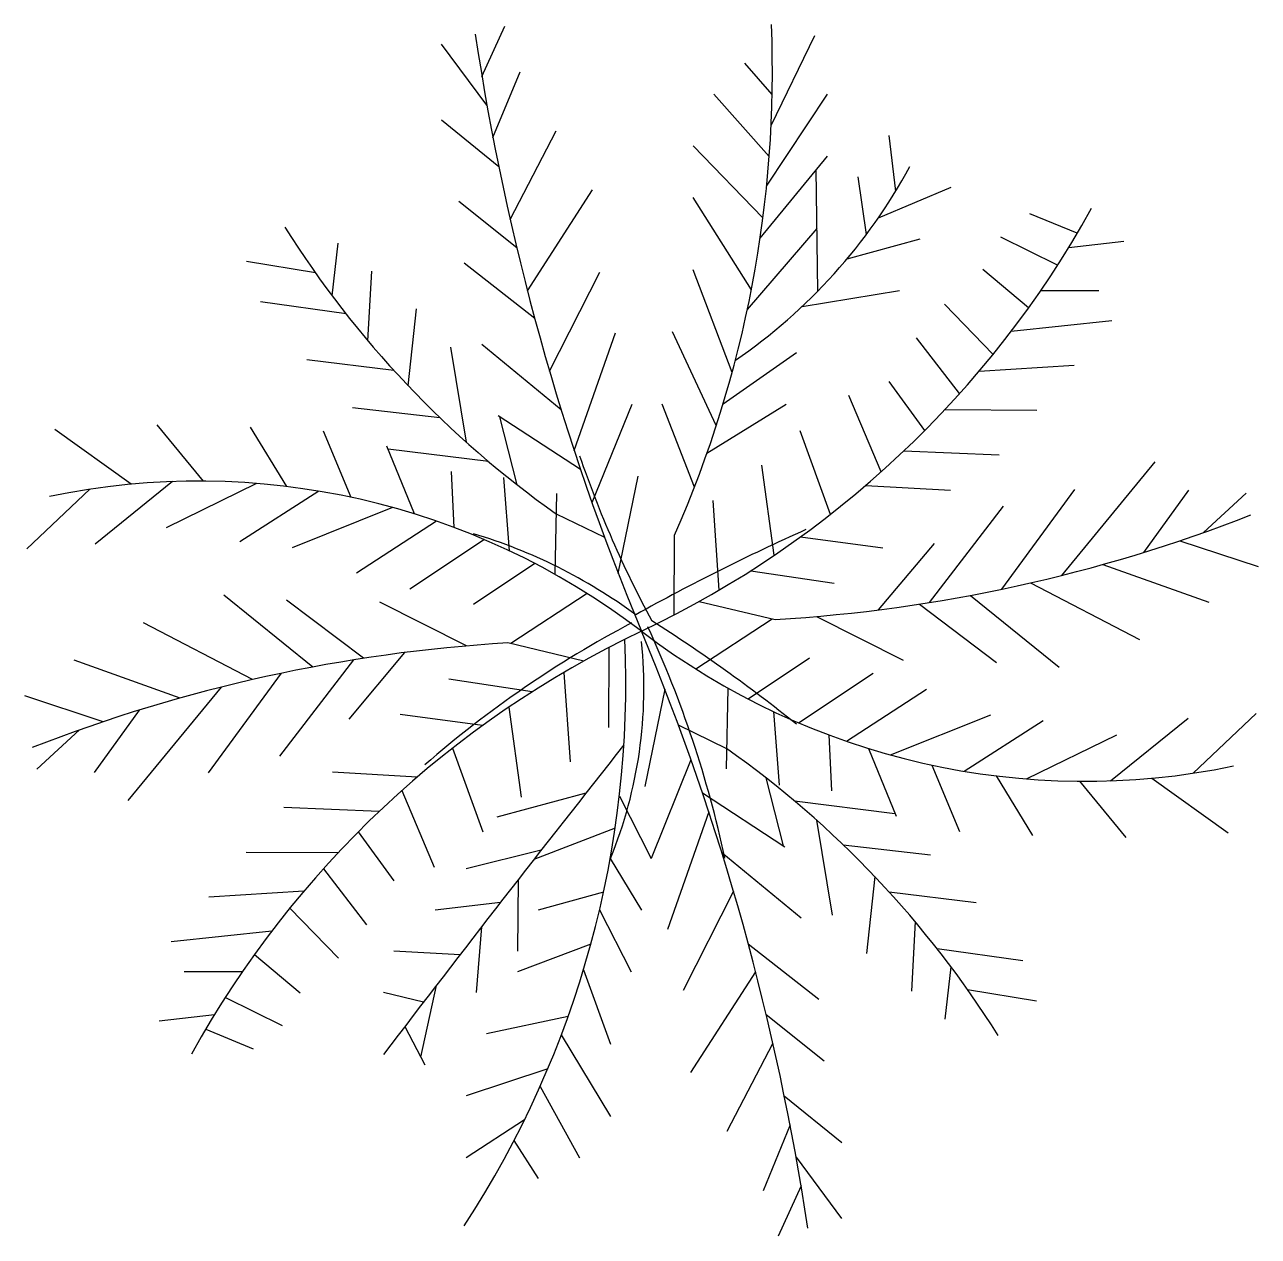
# Model space of a CAD drawing. Header units: millimetres. Extents: x 294.87 to 298.11, y 163.15 to 166.34.
import ezdxf

# ---------------------------------------------------------------- set-up
doc = ezdxf.new("R2010")
doc.units = ezdxf.units.MM

# ---------------------------------------------------------------- blocks, each defined once
blk = doc.blocks.new('A$C795530CC')
for p, q in [((-0.4191, 1.4585), (-0.3587, 1.5909)), ((0.3413, 1.3295), (0.4561, 1.566)), ((-0.406, 1.3828), (-0.5252, 1.5439)), ((0.344, 1.4114), (0.272, 1.4932)), ((-0.3902, 1.2979), (-0.319, 1.4709)), ((0.3363, 1.2481), (0.1905, 1.4117)), ((0.3294, 1.1698), (0.4892, 1.4117)), ((-0.375, 1.2212), (-0.5259, 1.3438)), ((-0.3451, 1.0826), (-0.2237, 1.3157)), ((0.6691, 1.157), (0.6521, 1.3031)), ((0.3199, 1.0867), (0.1362, 1.276)), ((0.3125, 1.0336), (0.4892, 1.2488)), ((0.464, 0.8939), (0.4602, 1.2135)), ((0.5919, 1.0429), (0.5707, 1.1945)), ((-0.2996, 0.8951), (-0.1283, 1.1605)), ((0.2894, 0.8977), (0.1362, 1.1402)), ((0.6235, 1.0869), (0.815, 1.1673)), ((-0.3276, 1.0076), (-0.48, 1.1298)), ((1.1465, 1.0461), (1.0219, 1.0976)), ((0.2788, 0.8458), (0.4621, 1.0587)), ((-0.8134, 0.882), (-0.7974, 1.0202)), ((0.5413, 0.9791), (0.7336, 1.0316)), ((1.0949, 0.9626), (0.9455, 1.0364)), ((1.1239, 1.0086), (1.2689, 1.0254)), ((-0.8572, 0.9421), (-1.0385, 0.9719)), ((-0.7192, 0.7635), (-0.7092, 0.9462)), ((-0.2803, 0.8218), (-0.4658, 0.9675)), ((-0.2414, 0.6836), (-0.1094, 0.9442)), ((0.2388, 0.6803), (0.1362, 0.9501)), ((1.0185, 0.8502), (0.8985, 0.9506)), ((0.4232, 0.854), (0.6793, 0.8958)), ((1.0504, 0.8956), (1.2031, 0.8954)), ((-0.7767, 0.8342), (-1.002, 0.8661)), ((-0.6132, 0.6452), (-0.5915, 0.8475)), ((0.9252, 0.7279), (0.7974, 0.86)), ((0.9728, 0.7885), (1.2373, 0.8167)), ((-0.1765, 0.4752), (-0.0682, 0.7842)), ((0.1972, 0.5407), (0.0819, 0.7872)), ((-0.4602, 0.4968), (-0.5009, 0.7464)), ((-0.2106, 0.5817), (-0.4198, 0.7535)), ((0.8372, 0.6248), (0.7234, 0.7717)), ((0.2152, 0.5979), (0.4078, 0.7329)), ((-0.6506, 0.6853), (-0.8796, 0.7132)), ((0.8883, 0.6834), (1.1386, 0.699)), ((0.7454, 0.5275), (0.6517, 0.6564)), ((0.631, 0.419), (0.5458, 0.6199)), ((-0.5298, 0.5613), (-0.7596, 0.5875)), ((-0.1296, 0.3379), (-0.0245, 0.5973)), ((0.1396, 0.3786), (0.0548, 0.5972)), ((0.1726, 0.4677), (0.3806, 0.5972)), ((-0.1598, 0.4251), (-0.3762, 0.5665)), ((-0.3266, 0.385), (-0.3723, 0.564)), ((0.7987, 0.5828), (1.0398, 0.5813)), ((-1.3416, 0.3864), (-1.5422, 0.5299)), ((-1.1511, 0.3944), (-1.2735, 0.5425)), ((-0.9325, 0.3803), (-1.0277, 0.5367)), ((-0.7631, 0.3518), (-0.836, 0.5263)), ((0.4972, 0.307), (0.4177, 0.5269)), ((-0.5963, 0.3082), (-0.669, 0.4864)), ((-0.402, 0.4462), (-0.6659, 0.4789)), ((0.6908, 0.4742), (0.9411, 0.4637)), ((0.3494, 0.1994), (0.3166, 0.4363)), ((1.1058, 0.1467), (1.3516, 0.4451)), ((-1.2326, 0.3933), (-1.4368, 0.2284)), ((-0.4921, 0.2725), (-0.4996, 0.4194)), ((-0.3471, 0.2113), (-0.362, 0.4042)), ((-0.0607, 0.152), (-0.008, 0.4079)), ((-1.4501, 0.3733), (-1.6162, 0.2165)), ((-1.0124, 0.3884), (-1.2498, 0.272)), ((-0.8478, 0.368), (-1.0558, 0.2345)), ((-0.2267, 0.1493), (-0.222, 0.3619)), ((0.5903, 0.3834), (0.813, 0.3707)), ((0.948, 0.1103), (1.1399, 0.3721)), ((1.3216, 0.2072), (1.4398, 0.371)), ((1.4784, 0.2593), (1.5908, 0.3627)), ((-0.6545, 0.3252), (-0.9182, 0.2193)), ((0.2049, 0.1082), (0.1885, 0.3433)), ((0.7583, 0.0753), (0.9529, 0.3284)), ((-0.0963, 0.2459), (-0.2232, 0.308)), ((-0.5385, 0.2892), (-0.7488, 0.1523)), ((-0.4125, 0.2406), (-0.6088, 0.11)), ((0.0865, 0.0426), (0.0874, 0.2527)), ((0.4187, 0.248), (0.6354, 0.2189)), ((0.6235, 0.0559), (0.7707, 0.2307)), ((1.4164, 0.2378), (1.6227, 0.17)), ((-0.28, 0.1781), (-0.4418, 0.0701)), ((1.2139, 0.1754), (1.4929, 0.0759)), ((0.2876, 0.1588), (0.5073, 0.1259)), ((-0.1424, 0.0991), (-0.3428, -0.0329)), ((1.0236, 0.1269), (1.3106, -0.0218)), ((-0.8643, -0.0943), (-1.098, 0.0945)), ((-0.7305, -0.0714), (-0.9334, 0.0816)), ((-0.4595, -0.0389), (-0.6876, 0.0759)), ((0.1524, 0.0782), (0.3521, 0.0306)), ((0.7315, 0.071), (0.9343, -0.082)), ((0.8653, 0.0939), (1.099, -0.0949)), ((0.1433, -0.0995), (0.3437, 0.0326)), ((0.4604, 0.0385), (0.6885, -0.0763)), ((-1.0227, -0.1273), (-1.3097, 0.0215)), ((-0.1515, -0.0785), (-0.3512, -0.0309)), ((-0.6225, -0.0562), (-0.7697, -0.2311)), ((-0.0855, -0.043), (-0.0864, -0.2531)), ((-1.213, -0.1758), (-1.4919, -0.0762)), ((-0.7574, -0.0756), (-0.952, -0.3288)), ((0.281, -0.1784), (0.4427, -0.0705)), ((-0.947, -0.1107), (-1.139, -0.3724)), ((-0.2867, -0.1592), (-0.5064, -0.1263)), ((-0.2039, -0.1085), (-0.1875, -0.3437)), ((0.4135, -0.241), (0.6097, -0.1104)), ((-1.1049, -0.147), (-1.3506, -0.4455)), ((0.0617, -0.1524), (0.0089, -0.4083)), ((0.2276, -0.1496), (0.2229, -0.3623)), ((0.5394, -0.2896), (0.7497, -0.1527)), ((-1.4154, -0.2382), (-1.6218, -0.1703)), ((-1.3207, -0.2075), (-1.4389, -0.3714)), ((-0.4178, -0.2483), (-0.6345, -0.2193)), ((-0.3485, -0.1998), (-0.3157, -0.4367)), ((0.348, -0.2117), (0.3629, -0.4046)), ((0.6554, -0.3256), (0.9191, -0.2196)), ((1.451, -0.3736), (1.6172, -0.2169)), ((0.0972, -0.2463), (0.2241, -0.3083)), ((0.8487, -0.3684), (1.0567, -0.2348)), ((1.2336, -0.3937), (1.4378, -0.2288)), ((-1.4775, -0.2596), (-1.5898, -0.363)), ((0.4931, -0.2729), (0.5005, -0.4198)), ((1.0133, -0.3887), (1.2508, -0.2724)), ((-0.4962, -0.3074), (-0.4168, -0.5273)), ((0.5973, -0.3085), (0.6699, -0.4867)), ((0.1306, -0.3383), (0.0255, -0.5976)), ((0.7641, -0.3522), (0.8369, -0.5266)), ((-0.5894, -0.3837), (-0.812, -0.3711)), ((0.3276, -0.3853), (0.3733, -0.5644)), ((0.9335, -0.3807), (1.0287, -0.5371)), ((1.3425, -0.3868), (1.5431, -0.5302)), ((-0.6301, -0.4194), (-0.5449, -0.6203)), ((1.152, -0.3948), (1.2745, -0.5429)), ((-0.1459, -0.4263), (-0.3797, -0.4889)), ((-0.0578, -0.4342), (0.0255, -0.5976)), ((0.1607, -0.4255), (0.3771, -0.5669)), ((0.4029, -0.4466), (0.6669, -0.4793)), ((-0.6899, -0.4745), (-0.9401, -0.4641)), ((0.1774, -0.4755), (0.0691, -0.7846)), ((-0.0689, -0.5179), (-0.2824, -0.6006)), ((0.4611, -0.4972), (0.5019, -0.7467)), ((-0.7444, -0.5279), (-0.6507, -0.6568)), ((-0.7977, -0.5831), (-1.0389, -0.5817)), ((-0.2635, -0.5763), (-0.4611, -0.6247)), ((0.2115, -0.5821), (0.4207, -0.7538)), ((0.5307, -0.5617), (0.7605, -0.5878)), ((-0.0819, -0.5974), (0.0005, -0.7333)), ((-0.8363, -0.6252), (-0.7224, -0.7721)), ((0.6141, -0.6455), (0.5925, -0.8478)), ((-0.3235, -0.6533), (-0.3253, -0.8419)), ((-0.8874, -0.6838), (-1.1376, -0.6994)), ((-0.3703, -0.7134), (-0.5426, -0.7333)), ((-0.0996, -0.6867), (-0.271, -0.7333)), ((0.2423, -0.684), (0.1103, -0.9445)), ((0.6515, -0.6857), (0.8806, -0.7136)), ((-0.9242, -0.7283), (-0.7965, -0.8603)), ((-0.11, -0.7329), (-0.0267, -0.8962)), ((-0.42, -0.7774), (-0.434, -0.9505)), ((0.7201, -0.7639), (0.7102, -0.9466)), ((-0.9718, -0.7888), (-1.2363, -0.817)), ((-0.4767, -0.8508), (-0.6512, -0.8419)), ((-0.1328, -0.8228), (-0.3253, -0.8962)), ((0.2812, -0.8222), (0.4667, -0.9679)), ((0.7777, -0.8345), (1.003, -0.8664)), ((-1.0175, -0.8506), (-0.8975, -0.9509)), ((-1.0494, -0.896), (-1.2022, -0.8958)), ((-0.1524, -0.891), (-0.081, -1.0863)), ((0.3006, -0.8955), (0.1293, -1.1609)), ((0.8144, -0.8824), (0.7984, -1.0206)), ((-0.5394, -0.9321), (-0.5804, -1.12)), ((-1.094, -0.9629), (-0.9445, -1.0368)), ((-0.5727, -0.9754), (-0.6783, -0.9505)), ((0.8581, -0.9425), (1.0395, -0.9723)), ((-1.1229, -1.0089), (-1.2679, -1.0258)), ((-0.1927, -1.0134), (-0.4068, -1.0591)), ((0.3285, -1.008), (0.4809, -1.1301)), ((-1.1456, -1.0465), (-1.021, -1.098)), ((-0.6221, -1.0398), (-0.5697, -1.1406)), ((-0.2105, -1.0615), (-0.081, -1.2763)), ((0.346, -1.083), (0.2246, -1.3161)), ((-0.2463, -1.151), (-0.4611, -1.222)), ((-0.2663, -1.197), (-0.1624, -1.3849)), ((0.3759, -1.2216), (0.5269, -1.3442)), ((-0.3074, -1.2851), (-0.4611, -1.3849)), ((0.3912, -1.2983), (0.32, -1.4713)), ((-0.335, -1.3397), (-0.271, -1.4392)), ((0.4069, -1.3832), (0.5261, -1.5443)), ((0.42, -1.4589), (0.3597, -1.5913))]:
    blk.add_line(p, q)
for centre, radius, start, end in [((-2.6797, 1.4735), 3.0244, 336.1944, 2.2987), ((6.1333, 2.5534), 6.6432, 188.51596, 202.60606), ((-0.5826, 1.9217), 1.4668, 304.4561, 331.4948), ((-1.1419, 2.4019), 2.6599, 295.4351, 330.987), ((1.3066, 2.4714), 2.6496, 212.1218, 234.7349), ((2.5392, 1.3846), 2.855, 198.8657, 208.393), ((-1.1655, -1.5251), 1.9196, 52.5988, 101.7634), ((0.1075, 4.1231), 4.0998, 273.4205, 291.3892), ((2.7418, -4.9104), 5.6688, 114.0336, 119.0965), ((-0.8452, -1.0847), 1.4005, 53.6318, 73.2381), ((1.3142, -2.5132), 2.8671, 117.8553, 131.0663), ((-2.6328, -1.21), 2.9178, 12.1313, 24.7386), ((-2.226, -3.5299), 4.2107, 51.2825, 57.6422), ((-0.1065, -4.1235), 4.0998, 93.4205, 111.3892), ((1.1429, -2.4023), 2.6599, 115.4351, 150.987), ((-2.6523, -0.1352), 2.6117, 326.851, 2.4966), ((-1.1806, -0.1495), 1.1874, 337.8337, 5.9061), ((1.1664, 1.5248), 1.9196, 232.5988, 281.7634), ((-6.1323, -2.5538), 6.6432, 8.51596, 22.60606), ((47.4248, -37.8349), 60.5176, 141.6662, 142.642217), ((-1.3057, -2.4717), 2.6496, 32.1218, 54.7349)]:
    blk.add_arc(centre, radius, start, end)

msp = doc.modelspace()

# ---------------------------------------------------------------- block references
msp.add_blockref('A$C795530CC', (296.4905, 164.7422))

doc.saveas('drawing.dxf')
